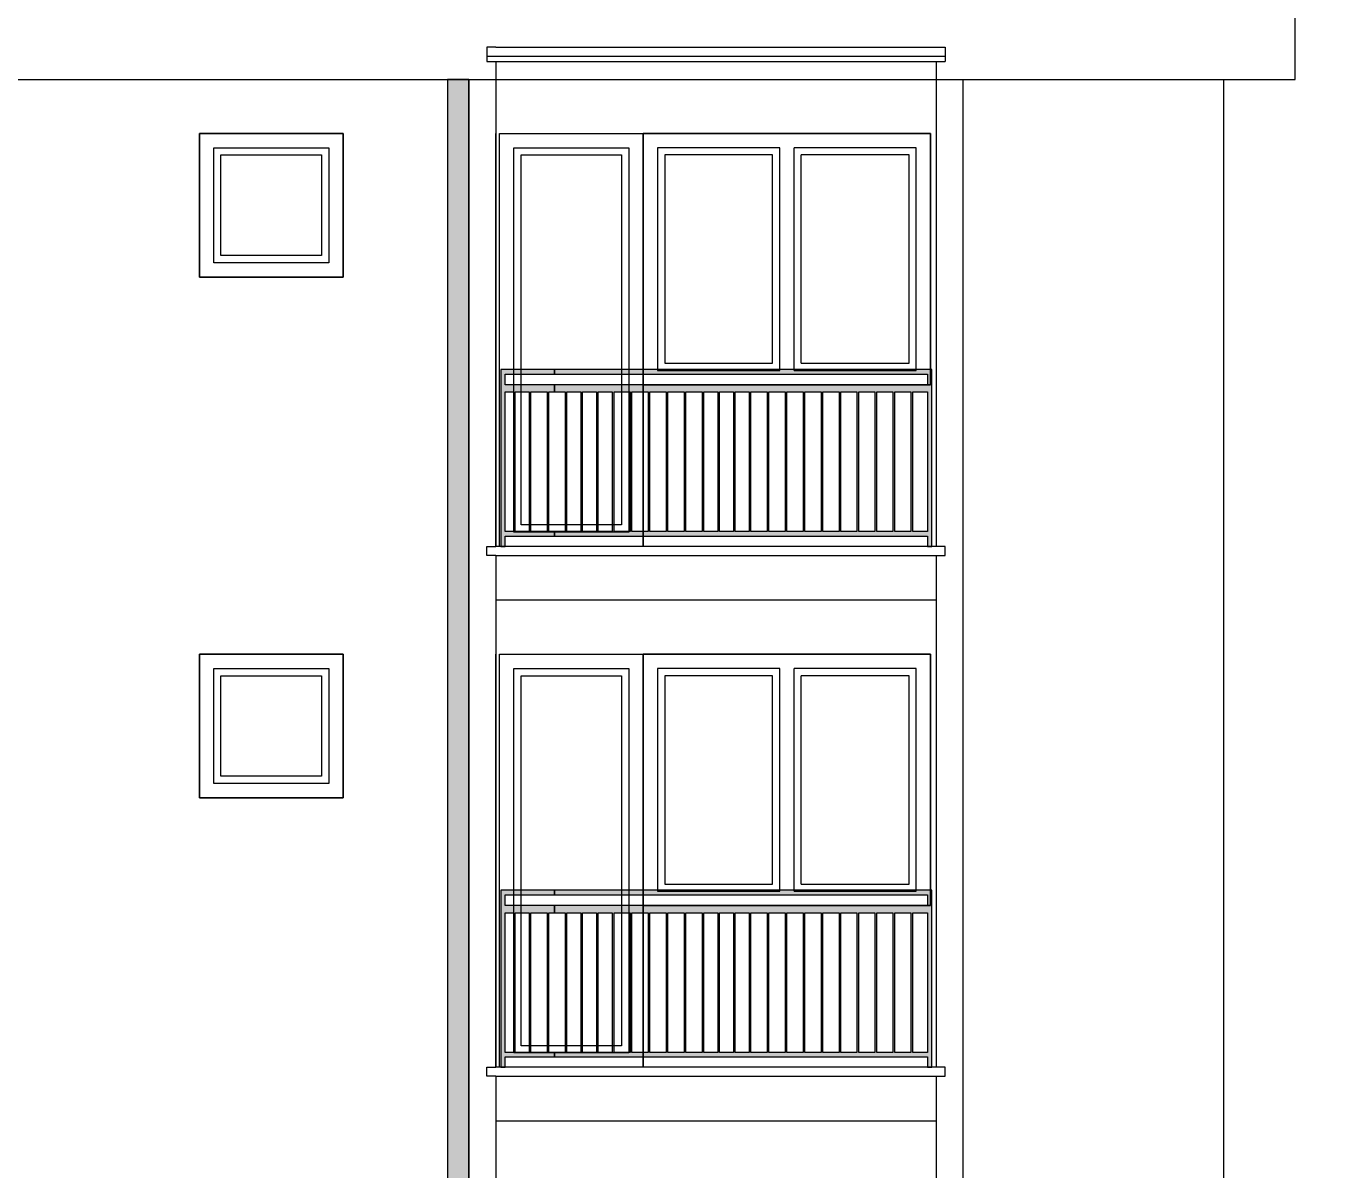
# Model space of a CAD drawing. Header units: feet. Extents: x 2791058 to 2855058, y -67651 to -18651.
# Drawn here: x 2828715 to 2835963, y -30432 to -24063 of the extents above; entities that cross this region are included whole.
import ezdxf

# ---------------------------------------------------------------- set-up
doc = ezdxf.new("R2010")
doc.units = ezdxf.units.FT
doc.header["$MEASUREMENT"] = 0
doc.linetypes.add('Hidden Line', pattern=[195.611112, 141.111112, -54.5])
doc.layers.add('Dimensioning - General', color=7, linetype='Continuous')
doc.layers.add('Exterior walls', color=7, linetype='Continuous')
for name, color, linetype, lineweight in [('Dimensioning - General_Pen_No__1', 7, 'Continuous', 0), ('Exterior walls_Pen_No__1', 7, 'Continuous', 0), ('Lines_Pen_No__20', 1, 'Continuous', 0), ('Shell - Roof_Pen_No__20', 1, 'Continuous', 0), ('Shell - Roof_Pen_No__21', 7, 'Continuous', 0)]:
    doc.layers.add(name, color=color, linetype=linetype, lineweight=lineweight)
doc.layers.add('Structural - Bearing_Pen_No__61', color=7, linetype='Continuous', lineweight=0, true_color=0x6a6a6a)
doc.styles.add('GENERATED_STYLE_1', font='arial.ttf')
doc.dimstyles.new('GENERATED_STYLE__1', dxfattribs={"dimtxt": 250, "dimasz": 190, "dimexe": 0.18, "dimexo": 3, "dimgap": 0.09, "dimtad": 1, "dimlfac": 0.001, "dimzin": 0, "dimdsep": 46, "dimtxsty": 'GENERATED_STYLE_1', "dimblk": 'ARROWHEAD_2', "dimblk1": 'ARROWHEAD_2', "dimblk2": 'ARROWHEAD_2', "dimcen": 0.09, "dimclrd": 7, "dimclre": 7, "dimclrt": 7, "dimadec": 0, "dimazin": 0, "dimtfac": 1, "dimtdec": 4, "dimtmove": 0, "dimatfit": 3, "dimfxl": 1, "dimtolj": 1, "dimtzin": 0, "dimarcsym": 0})

# ---------------------------------------------------------------- blocks, each defined once
blk = doc.blocks.new('Wall_10', base_point=(2831120.7, -24360.5))
at = {"layer": 'Exterior walls', "linetype": 'Continuous', "lineweight": 0}
blk.add_hatch(color=255, dxfattribs=at).paths.add_polyline_path([(2831060.7, -24360.5), (2831060.7, -36019.2), (2831180.7, -36019.2), (2831180.7, -24360.5)])
at = {"layer": 'Exterior walls_Pen_No__1', "color": 7, "linetype": 'Continuous', "lineweight": 0, "flags": 128}
for points in [[(2831060.7, -24360.5), (2831060.7, -36019.2)], [(2831180.7, -24360.5), (2831060.7, -24360.5)], [(2831180.7, -36019.2), (2831180.7, -24360.5)], [(2831060.7, -36019.2), (2831180.7, -36019.2)]]:
    blk.add_lwpolyline(points, dxfattribs=at)
blk = doc.blocks.new('*D46', base_point=(2247653.8, -76425))
at = {"layer": 'Dimensioning - General_Pen_No__1', "color": 7, "linetype": 'Continuous', "lineweight": 0, "transparency": 16777216}
for p, q in [((2839429.5, -24288.3), (2839679.5, -24432.7)), ((2839742, -24360.5), (2839367, -24360.5)), ((2839554.5, -36060.5), (2839554.5, -24360.5)), ((2839429.5, -35988.3), (2839679.5, -36132.7)), ((2839742, -36060.5), (2839367, -36060.5))]:
    blk.add_line(p, q, dxfattribs=at)
at = {"layer": 'Dimensioning - General_Pen_No__1', "color": 7, "lineweight": 0, "transparency": 16777216, "char_height": 250, "attachment_point": 7, "rotation": 90, "style": 'GENERATED_STYLE_1'}
for s, insert in [('\\A1;50', (2839504.5, -24812.2)), ('\\A1;11.70', (2839504.5, -30815.1))]:
    blk.add_mtext(s, dxfattribs=dict(at, insert=insert))
blk = doc.blocks.new('ARROWHEAD_2')
at = {"color": 0, "linetype": 'Continuous', "lineweight": 0}
for p, q in [((-0.378, -0.655), (0.378, 0.655)), ((0, 0), (-1, 0))]:
    blk.add_line(p, q, dxfattribs=at)
blk = doc.blocks.new('*D47', base_point=(2247653.8, -76425))
at = {"layer": 'Dimensioning - General_Pen_No__1', "color": 7, "linetype": 'Continuous', "lineweight": 0, "transparency": 16777216}
for p, q in [((2839429.5, -23788.3), (2839679.5, -23932.7)), ((2839742, -23860.5), (2839367, -23860.5)), ((2839554.5, -24360.5), (2839554.5, -23860.5)), ((2839429.5, -24288.3), (2839679.5, -24432.7)), ((2839742, -24360.5), (2839367, -24360.5))]:
    blk.add_line(p, q, dxfattribs=at)
blk = doc.blocks.new('*D49', base_point=(2247653.8, -76425))
at = {"layer": 'Dimensioning - General_Pen_No__1', "color": 7, "linetype": 'Continuous', "lineweight": 0, "transparency": 16777216}
for p, q in [((2840066.1, -21108), (2840066.1, -20985.8)), ((2840191.1, -21180.2), (2839941.1, -21035.9)), ((2840253.6, -21108), (2839878.6, -21108)), ((2840066.1, -39760.5), (2840066.1, -21108)), ((2839941.1, -39688.3), (2840191.1, -39832.7)), ((2840253.6, -39760.5), (2839878.6, -39760.5)), ((2840066.1, -39882.7), (2840066.1, -39760.5))]:
    blk.add_line(p, q, dxfattribs=at)
at = {"layer": 'Dimensioning - General_Pen_No__1', "color": 7, "lineweight": 0, "transparency": 16777216, "insert": (2840016.1, -30861.7), "char_height": 250, "attachment_point": 7, "rotation": 90, "style": 'GENERATED_STYLE_1'}
blk.add_mtext('\\A1;18.70', dxfattribs=at)

msp = doc.modelspace()

# ---------------------------------------------------------------- hatches: boundary and pattern name
at = {"layer": 'Structural - Bearing_Pen_No__61', "linetype": 'Continuous', "lineweight": 0, "true_color": 0x6a6a6a}
h = msp.add_hatch(color=251, dxfattribs=at)
h.paths.add_polyline_path([(2831357.729, -25975.27), (2831357.729, -26960.496), (2831381.729, -26960.496), (2831381.729, -26902.996), (2831657.729, -26902.996), (2831657.729, -26877.996), (2831625.729, -26877.996), (2831625.729, -26100.496), (2831657.729, -26100.496), (2831657.729, -26060.496), (2831381.729, -26060.496), (2831381.729, -26000.496), (2831657.729, -26000.496), (2831657.729, -25975.27), (2831381.729, -25975.27)])
h.paths.add_polyline_path([(2831381.729, -26100.496), (2831428.229, -26100.496), (2831428.229, -26877.996), (2831381.729, -26877.996)], flags=0)
h.paths.add_polyline_path([(2831438.229, -26100.496), (2831515.729, -26100.496), (2831515.728, -26877.996), (2831438.229, -26877.996)], flags=0)
h.paths.add_polyline_path([(2831525.729, -26100.496), (2831615.729, -26100.496), (2831615.729, -26877.996), (2831525.729, -26877.996)], flags=0)
h = msp.add_hatch(color=251, dxfattribs=at)
h.paths.add_polyline_path([(2831657.729, -26902.996), (2833733.729, -26902.996), (2833733.729, -26960.496), (2833757.729, -26960.496), (2833757.729, -25975.27), (2833733.729, -25975.27), (2831657.729, -25975.27), (2831657.729, -26000.496), (2833733.729, -26000.496), (2833733.729, -26060.496), (2831657.729, -26060.496), (2831657.729, -26100.496), (2831715.729, -26100.496), (2831715.729, -26877.996), (2831657.729, -26877.996)])
h.paths.add_polyline_path([(2831725.729, -26877.996), (2831725.729, -26100.496), (2831803.229, -26100.496), (2831803.229, -26877.996)], flags=0)
h.paths.add_polyline_path([(2831890.729, -26877.996), (2831813.229, -26877.996), (2831813.229, -26100.496), (2831890.729, -26100.496)], flags=0)
h.paths.add_polyline_path([(2831900.729, -26100.496), (2831978.229, -26100.496), (2831978.228, -26877.996), (2831900.729, -26877.996)], flags=0)
h.paths.add_polyline_path([(2832078.229, -26877.996), (2831988.229, -26877.996), (2831988.229, -26100.496), (2832078.229, -26100.496)], flags=0)
h.paths.add_polyline_path([(2832088.229, -26877.996), (2832088.229, -26100.496), (2832178.229, -26100.496), (2832178.229, -26877.996)], flags=0)
h.paths.add_polyline_path([(2832188.229, -26100.496), (2832278.229, -26100.496), (2832278.229, -26877.996), (2832188.229, -26877.996)], flags=0)
h.paths.add_polyline_path([(2832288.229, -26100.496), (2832378.229, -26100.496), (2832378.229, -26877.996), (2832288.229, -26877.996)], flags=0)
h.paths.add_polyline_path([(2832388.229, -26877.996), (2832388.229, -26100.496), (2832478.229, -26100.496), (2832478.229, -26877.996)], flags=0)
h.paths.add_polyline_path([(2832565.729, -26877.996), (2832488.229, -26877.996), (2832488.229, -26100.496), (2832565.729, -26100.496)], flags=0)
h.paths.add_polyline_path([(2832575.729, -26100.496), (2832653.229, -26100.496), (2832653.229, -26877.996), (2832575.729, -26877.996)], flags=0)
h.paths.add_polyline_path([(2832663.229, -26100.496), (2832740.729, -26100.496), (2832740.729, -26877.996), (2832663.229, -26877.996)], flags=0)
h.paths.add_polyline_path([(2832750.729, -26877.996), (2832750.729, -26100.496), (2832840.729, -26100.496), (2832840.729, -26877.996)], flags=0)
h.paths.add_polyline_path([(2832940.729, -26877.996), (2832850.729, -26877.996), (2832850.729, -26100.496), (2832940.729, -26100.496)], flags=0)
h.paths.add_polyline_path([(2833040.729, -26877.996), (2832950.729, -26877.996), (2832950.729, -26100.496), (2833040.729, -26100.496)], flags=0)
h.paths.add_polyline_path([(2833050.729, -26877.996), (2833050.729, -26100.496), (2833140.729, -26100.496), (2833140.729, -26877.996)], flags=0)
h.paths.add_polyline_path([(2833150.729, -26877.996), (2833150.729, -26100.496), (2833240.729, -26100.496), (2833240.729, -26877.996)], flags=0)
h.paths.add_polyline_path([(2833250.729, -26100.496), (2833340.729, -26100.496), (2833340.729, -26877.996), (2833250.729, -26877.996)], flags=0)
h.paths.add_polyline_path([(2833350.729, -26877.996), (2833350.729, -26100.496), (2833440.729, -26100.496), (2833440.729, -26877.996)], flags=0)
h.paths.add_polyline_path([(2833450.729, -26100.496), (2833540.729, -26100.496), (2833540.729, -26877.996), (2833450.729, -26877.996)], flags=0)
h.paths.add_polyline_path([(2833550.729, -26877.996), (2833550.729, -26100.496), (2833640.729, -26100.496), (2833640.729, -26877.996)], flags=0)
h.paths.add_polyline_path([(2833650.729, -26100.496), (2833733.729, -26100.496), (2833733.729, -26877.996), (2833650.729, -26877.996)], flags=0)
h = msp.add_hatch(color=251, dxfattribs=at)
h.paths.add_polyline_path([(2831357.729, -28875.27), (2831357.729, -29860.496), (2831381.729, -29860.496), (2831381.729, -29802.996), (2831657.729, -29802.996), (2831657.729, -29777.996), (2831625.729, -29777.996), (2831625.729, -29000.496), (2831657.729, -29000.496), (2831657.729, -28960.496), (2831381.729, -28960.496), (2831381.729, -28900.496), (2831657.729, -28900.496), (2831657.729, -28875.27), (2831381.729, -28875.27)])
h.paths.add_polyline_path([(2831381.729, -29000.496), (2831428.229, -29000.496), (2831428.229, -29777.996), (2831381.729, -29777.996)], flags=0)
h.paths.add_polyline_path([(2831438.229, -29000.496), (2831515.729, -29000.496), (2831515.728, -29777.996), (2831438.229, -29777.996)], flags=0)
h.paths.add_polyline_path([(2831525.729, -29000.496), (2831615.729, -29000.496), (2831615.729, -29777.996), (2831525.729, -29777.996)], flags=0)
h = msp.add_hatch(color=251, dxfattribs=at)
h.paths.add_polyline_path([(2831657.729, -29802.996), (2833733.729, -29802.996), (2833733.729, -29860.496), (2833757.729, -29860.496), (2833757.729, -28875.27), (2833733.729, -28875.27), (2831657.729, -28875.27), (2831657.729, -28900.496), (2833733.729, -28900.496), (2833733.729, -28960.496), (2831657.729, -28960.496), (2831657.729, -29000.496), (2831715.729, -29000.496), (2831715.729, -29777.996), (2831657.729, -29777.996)])
h.paths.add_polyline_path([(2831725.729, -29777.996), (2831725.729, -29000.496), (2831803.229, -29000.496), (2831803.229, -29777.996)], flags=0)
h.paths.add_polyline_path([(2831890.729, -29777.996), (2831813.229, -29777.996), (2831813.229, -29000.496), (2831890.729, -29000.496)], flags=0)
h.paths.add_polyline_path([(2831900.729, -29000.496), (2831978.229, -29000.496), (2831978.228, -29777.996), (2831900.729, -29777.996)], flags=0)
h.paths.add_polyline_path([(2832078.229, -29777.996), (2831988.229, -29777.996), (2831988.229, -29000.496), (2832078.229, -29000.496)], flags=0)
h.paths.add_polyline_path([(2832088.229, -29777.996), (2832088.229, -29000.496), (2832178.229, -29000.496), (2832178.229, -29777.996)], flags=0)
h.paths.add_polyline_path([(2832188.229, -29000.496), (2832278.229, -29000.496), (2832278.229, -29777.996), (2832188.229, -29777.996)], flags=0)
h.paths.add_polyline_path([(2832288.229, -29000.496), (2832378.229, -29000.496), (2832378.229, -29777.996), (2832288.229, -29777.996)], flags=0)
h.paths.add_polyline_path([(2832388.229, -29777.996), (2832388.229, -29000.496), (2832478.229, -29000.496), (2832478.229, -29777.996)], flags=0)
h.paths.add_polyline_path([(2832565.729, -29777.996), (2832488.229, -29777.996), (2832488.229, -29000.496), (2832565.729, -29000.496)], flags=0)
h.paths.add_polyline_path([(2832575.729, -29000.496), (2832653.229, -29000.496), (2832653.229, -29777.996), (2832575.729, -29777.996)], flags=0)
h.paths.add_polyline_path([(2832663.229, -29000.496), (2832740.729, -29000.496), (2832740.729, -29777.996), (2832663.229, -29777.996)], flags=0)
h.paths.add_polyline_path([(2832750.729, -29777.996), (2832750.729, -29000.496), (2832840.729, -29000.496), (2832840.729, -29777.996)], flags=0)
h.paths.add_polyline_path([(2832940.729, -29777.996), (2832850.729, -29777.996), (2832850.729, -29000.496), (2832940.729, -29000.496)], flags=0)
h.paths.add_polyline_path([(2833040.729, -29777.996), (2832950.729, -29777.996), (2832950.729, -29000.496), (2833040.729, -29000.496)], flags=0)
h.paths.add_polyline_path([(2833050.729, -29777.996), (2833050.729, -29000.496), (2833140.729, -29000.496), (2833140.729, -29777.996)], flags=0)
h.paths.add_polyline_path([(2833150.729, -29777.996), (2833150.729, -29000.496), (2833240.729, -29000.496), (2833240.729, -29777.996)], flags=0)
h.paths.add_polyline_path([(2833250.729, -29000.496), (2833340.729, -29000.496), (2833340.729, -29777.996), (2833250.729, -29777.996)], flags=0)
h.paths.add_polyline_path([(2833350.729, -29777.996), (2833350.729, -29000.496), (2833440.729, -29000.496), (2833440.729, -29777.996)], flags=0)
h.paths.add_polyline_path([(2833450.729, -29000.496), (2833540.729, -29000.496), (2833540.729, -29777.996), (2833450.729, -29777.996)], flags=0)
h.paths.add_polyline_path([(2833550.729, -29777.996), (2833550.729, -29000.496), (2833640.729, -29000.496), (2833640.729, -29777.996)], flags=0)
h.paths.add_polyline_path([(2833650.729, -29000.496), (2833733.729, -29000.496), (2833733.729, -29777.996), (2833650.729, -29777.996)], flags=0)

# ---------------------------------------------------------------- linework, layer by layer
at = {"layer": 'Lines_Pen_No__20', "color": 1, "linetype": 'Hidden Line', "lineweight": 0}
for p, q in [((2829679.91, -24800.496), (2829679.91, -24660.496)), ((2830479.91, -24660.496), (2829679.91, -24660.496)), ((2829679.91, -24800.496), (2829679.91, -24660.496)), ((2830479.91, -24800.496), (2830479.91, -24660.496)), ((2831350.729, -24800.496), (2831350.729, -24660.496)), ((2831350.729, -24660.496), (2833750.729, -24660.496)), ((2833750.729, -24800.496), (2833750.729, -24660.496)), ((2829679.91, -27700.496), (2829679.91, -27560.496)), ((2830479.91, -27560.496), (2829679.91, -27560.496)), ((2829679.91, -27700.496), (2829679.91, -27560.496)), ((2830479.91, -27700.496), (2830479.91, -27560.496)), ((2831350.729, -27700.496), (2831350.729, -27560.496)), ((2831350.729, -27560.496), (2833750.729, -27560.496)), ((2833750.729, -27700.496), (2833750.729, -27560.496))]:
    msp.add_line(p, q, dxfattribs=at)
at = {"layer": 'Lines_Pen_No__20', "color": 1, "linetype": 'Continuous', "lineweight": 0}
for p, q in [((2832870.729, -25940.496), (2832870.729, -24780.496)), ((2832910.729, -25980.496), (2832910.729, -24740.496)), ((2832990.729, -25980.496), (2832990.729, -24740.496)), ((2833030.729, -25940.496), (2833030.729, -24780.496)), ((2832870.729, -28840.496), (2832870.729, -27680.496)), ((2832910.729, -28880.496), (2832910.729, -27640.496)), ((2832990.729, -28880.496), (2832990.729, -27640.496)), ((2833030.729, -28840.496), (2833030.729, -27680.496))]:
    msp.add_line(p, q, dxfattribs=at)
for points in [[(2829679.91, -24660.496), (2830479.91, -24660.496), (2830479.91, -25460.496), (2829679.91, -25460.496)], [(2832150.729, -26960.496), (2831350.729, -26960.496), (2831350.729, -24660.496), (2832150.729, -24660.496)], [(2833750.729, -24660.496), (2832150.729, -24660.496), (2832150.729, -26060.496), (2833750.729, -26060.496)], [(2829759.91, -24740.496), (2830399.91, -24740.496), (2830399.91, -25380.496), (2829759.91, -25380.496)], [(2829799.91, -24780.496), (2830359.91, -24780.496), (2830359.91, -25340.496), (2829799.91, -25340.496)], [(2832070.729, -26880.496), (2831430.729, -26880.496), (2831430.729, -24740.496), (2832070.729, -24740.496)], [(2832030.729, -26840.496), (2831470.729, -26840.496), (2831470.729, -24780.496), (2832030.729, -24780.496)], [(2829679.91, -27560.496), (2830479.91, -27560.496), (2830479.91, -28360.496), (2829679.91, -28360.496)], [(2832150.729, -29860.496), (2831350.729, -29860.496), (2831350.729, -27560.496), (2832150.729, -27560.496)], [(2833750.729, -27560.496), (2832150.729, -27560.496), (2832150.729, -28960.496), (2833750.729, -28960.496)], [(2829759.91, -27640.496), (2830399.91, -27640.496), (2830399.91, -28280.496), (2829759.91, -28280.496)], [(2829799.91, -27680.496), (2830359.91, -27680.496), (2830359.91, -28240.496), (2829799.91, -28240.496)], [(2832070.729, -29780.496), (2831430.729, -29780.496), (2831430.729, -27640.496), (2832070.729, -27640.496)], [(2832030.729, -29740.496), (2831470.729, -29740.496), (2831470.729, -27680.496), (2832030.729, -27680.496)]]:
    msp.add_lwpolyline(points, close=True, dxfattribs=at)
for points in [[(2832910.729, -24740.496), (2832230.729, -24740.496), (2832230.729, -25980.496), (2832910.729, -25980.496)], [(2832870.729, -24780.496), (2832270.729, -24780.496), (2832270.729, -25940.496), (2832870.729, -25940.496)], [(2832990.729, -25980.496), (2833670.729, -25980.496), (2833670.729, -24740.496), (2832990.729, -24740.496)], [(2833030.729, -25940.496), (2833630.729, -25940.496), (2833630.729, -24780.496), (2833030.729, -24780.496)], [(2832910.729, -27640.496), (2832230.729, -27640.496), (2832230.729, -28880.496), (2832910.729, -28880.496)], [(2832870.729, -27680.496), (2832270.729, -27680.496), (2832270.729, -28840.496), (2832870.729, -28840.496)], [(2832990.729, -28880.496), (2833670.729, -28880.496), (2833670.729, -27640.496), (2832990.729, -27640.496)], [(2833030.729, -28840.496), (2833630.729, -28840.496), (2833630.729, -27680.496), (2833030.729, -27680.496)]]:
    msp.add_lwpolyline(points, dxfattribs=at)
at = {"layer": 'Shell - Roof_Pen_No__20', "color": 1, "linetype": 'Continuous', "lineweight": 0}
for p, q in [((2830479.91, -24660.496), (2829679.91, -24660.496)), ((2829679.91, -24660.496), (2829679.91, -25460.496)), ((2830479.91, -25460.496), (2830479.91, -24660.496)), ((2829679.91, -25460.496), (2830479.91, -25460.496)), ((2830479.91, -27560.496), (2829679.91, -27560.496)), ((2829679.91, -27560.496), (2829679.91, -28360.496)), ((2830479.91, -28360.496), (2830479.91, -27560.496)), ((2829679.91, -28360.496), (2830479.91, -28360.496))]:
    msp.add_line(p, q, dxfattribs=at)
at = {"layer": 'Shell - Roof_Pen_No__21', "color": 7, "linetype": 'Continuous', "lineweight": 0}
for p, q in [((2835780.729, -24360.496), (2835780.729, -23860.496)), ((2831330.729, -24180.496), (2831280.729, -24180.496)), ((2831280.729, -24180.496), (2831280.729, -24260.496)), ((2831330.729, -24180.496), (2833830.729, -24180.496)), ((2833830.729, -24180.496), (2833830.729, -24260.496)), ((2831280.729, -24230.496), (2833830.729, -24230.496)), ((2831280.729, -24260.496), (2833830.729, -24260.496)), ((2831330.729, -24260.496), (2831330.729, -24360.496)), ((2833780.729, -24260.496), (2833780.729, -24360.496)), ((2820180.729, -24360.496), (2835780.729, -24360.496)), ((2831180.729, -24360.496), (2831180.729, -35960.496)), ((2831330.729, -24360.496), (2831330.729, -26960.496)), ((2833780.729, -24360.496), (2833780.729, -26960.496)), ((2833930.729, -24360.496), (2833930.729, -35960.496)), ((2835380.729, -24360.496), (2835380.729, -38760.496)), ((2831330.729, -26960.496), (2831330.729, -24660.496)), ((2831350.729, -24660.496), (2833750.729, -24660.496)), ((2831350.729, -26960.496), (2831350.729, -24660.496)), ((2832150.729, -26960.496), (2832150.729, -24660.496)), ((2833750.729, -24660.496), (2833750.729, -26060.496)), ((2833750.729, -26060.496), (2832150.729, -26060.496)), ((2831280.729, -27010.496), (2831280.729, -26960.496)), ((2831280.729, -26960.496), (2831330.729, -26960.496)), ((2831330.729, -27010.496), (2831280.729, -27010.496)), ((2833780.729, -26960.496), (2831330.729, -26960.496)), ((2831330.729, -27010.496), (2831330.729, -27260.496)), ((2831330.729, -27010.496), (2833780.729, -27010.496)), ((2831330.729, -27010.496), (2831330.729, -29860.496)), ((2833830.729, -26960.496), (2833780.729, -26960.496)), ((2833780.729, -27010.496), (2833780.729, -27160.496)), ((2833780.729, -27010.496), (2833830.729, -27010.496)), ((2833780.729, -27010.496), (2833780.729, -29860.496)), ((2833830.729, -27010.496), (2833830.729, -26960.496)), ((2833780.729, -27260.496), (2831330.729, -27260.496)), ((2831330.729, -29860.496), (2831330.729, -27560.496)), ((2831350.729, -27560.496), (2833750.729, -27560.496)), ((2831350.729, -29860.496), (2831350.729, -27560.496)), ((2832150.729, -29860.496), (2832150.729, -27560.496)), ((2832150.729, -29860.496), (2832150.729, -27560.496)), ((2833750.729, -27560.496), (2833750.729, -28960.496)), ((2833750.729, -28960.496), (2832150.729, -28960.496)), ((2831280.729, -29910.496), (2831280.729, -29860.496)), ((2831280.729, -29860.496), (2831330.729, -29860.496)), ((2831330.729, -29910.496), (2831280.729, -29910.496)), ((2833780.729, -29860.496), (2831330.729, -29860.496)), ((2831330.729, -29910.496), (2831330.729, -30160.496)), ((2831330.729, -29910.496), (2833780.729, -29910.496)), ((2831330.729, -29910.496), (2831330.729, -32760.496)), ((2833830.729, -29860.496), (2833780.729, -29860.496)), ((2833780.729, -29910.496), (2833780.729, -30160.496)), ((2833780.729, -29910.496), (2833830.729, -29910.496)), ((2833780.729, -29910.496), (2833780.729, -32760.496)), ((2833830.729, -29910.496), (2833830.729, -29860.496)), ((2833780.729, -30160.496), (2831330.729, -30160.496))]:
    msp.add_line(p, q, dxfattribs=at)
at = {"layer": 'Structural - Bearing_Pen_No__61', "color": 251, "linetype": 'Continuous', "lineweight": 0, "true_color": 0x6a6a6a, "flags": 128}
for points in [[(2831357.729, -25975.27), (2831357.729, -26960.496), (2831381.729, -26960.496), (2831381.729, -26902.996), (2831657.729, -26902.996), (2831657.729, -26877.996), (2831625.729, -26877.996), (2831625.729, -26100.496), (2831657.729, -26100.496), (2831657.729, -26060.496), (2831381.729, -26060.496), (2831381.729, -26000.496), (2831657.729, -26000.496), (2831657.729, -25975.27), (2831381.729, -25975.27)], [(2831657.729, -26902.996), (2833733.729, -26902.996), (2833733.729, -26960.496), (2833757.729, -26960.496), (2833757.729, -25975.27), (2833733.729, -25975.27), (2831657.729, -25975.27), (2831657.729, -26000.496), (2833733.729, -26000.496), (2833733.729, -26060.496), (2831657.729, -26060.496), (2831657.729, -26100.496), (2831715.729, -26100.496), (2831715.729, -26877.996), (2831657.729, -26877.996)], [(2831381.729, -26100.496), (2831428.229, -26100.496), (2831428.229, -26877.996), (2831381.729, -26877.996)], [(2831438.229, -26100.496), (2831515.729, -26100.496), (2831515.728, -26877.996), (2831438.229, -26877.996)], [(2831525.729, -26100.496), (2831615.729, -26100.496), (2831615.729, -26877.996), (2831525.729, -26877.996)], [(2831725.729, -26877.996), (2831725.729, -26100.496), (2831803.229, -26100.496), (2831803.229, -26877.996)], [(2831890.729, -26877.996), (2831813.229, -26877.996), (2831813.229, -26100.496), (2831890.729, -26100.496)], [(2831900.729, -26100.496), (2831978.229, -26100.496), (2831978.228, -26877.996), (2831900.729, -26877.996)], [(2832078.229, -26877.996), (2831988.229, -26877.996), (2831988.229, -26100.496), (2832078.229, -26100.496)], [(2832088.229, -26877.996), (2832088.229, -26100.496), (2832178.229, -26100.496), (2832178.229, -26877.996)], [(2832188.229, -26100.496), (2832278.229, -26100.496), (2832278.229, -26877.996), (2832188.229, -26877.996)], [(2832288.229, -26100.496), (2832378.229, -26100.496), (2832378.229, -26877.996), (2832288.229, -26877.996)], [(2832388.229, -26877.996), (2832388.229, -26100.496), (2832478.229, -26100.496), (2832478.229, -26877.996)], [(2832565.729, -26877.996), (2832488.229, -26877.996), (2832488.229, -26100.496), (2832565.729, -26100.496)], [(2832575.729, -26100.496), (2832653.229, -26100.496), (2832653.229, -26877.996), (2832575.729, -26877.996)], [(2832663.229, -26100.496), (2832740.729, -26100.496), (2832740.729, -26877.996), (2832663.229, -26877.996)], [(2832750.729, -26877.996), (2832750.729, -26100.496), (2832840.729, -26100.496), (2832840.729, -26877.996)], [(2832940.729, -26877.996), (2832850.729, -26877.996), (2832850.729, -26100.496), (2832940.729, -26100.496)], [(2833040.729, -26877.996), (2832950.729, -26877.996), (2832950.729, -26100.496), (2833040.729, -26100.496)], [(2833050.729, -26877.996), (2833050.729, -26100.496), (2833140.729, -26100.496), (2833140.729, -26877.996)], [(2833150.729, -26877.996), (2833150.729, -26100.496), (2833240.729, -26100.496), (2833240.729, -26877.996)], [(2833250.729, -26100.496), (2833340.729, -26100.496), (2833340.729, -26877.996), (2833250.729, -26877.996)], [(2833350.729, -26877.996), (2833350.729, -26100.496), (2833440.729, -26100.496), (2833440.729, -26877.996)], [(2833450.729, -26100.496), (2833540.729, -26100.496), (2833540.729, -26877.996), (2833450.729, -26877.996)], [(2833550.729, -26877.996), (2833550.729, -26100.496), (2833640.729, -26100.496), (2833640.729, -26877.996)], [(2833650.729, -26100.496), (2833733.729, -26100.496), (2833733.729, -26877.996), (2833650.729, -26877.996)], [(2831357.729, -28875.27), (2831357.729, -29860.496), (2831381.729, -29860.496), (2831381.729, -29802.996), (2831657.729, -29802.996), (2831657.729, -29777.996), (2831625.729, -29777.996), (2831625.729, -29000.496), (2831657.729, -29000.496), (2831657.729, -28960.496), (2831381.729, -28960.496), (2831381.729, -28900.496), (2831657.729, -28900.496), (2831657.729, -28875.27), (2831381.729, -28875.27)], [(2831657.729, -29802.996), (2833733.729, -29802.996), (2833733.729, -29860.496), (2833757.729, -29860.496), (2833757.729, -28875.27), (2833733.729, -28875.27), (2831657.729, -28875.27), (2831657.729, -28900.496), (2833733.729, -28900.496), (2833733.729, -28960.496), (2831657.729, -28960.496), (2831657.729, -29000.496), (2831715.729, -29000.496), (2831715.729, -29777.996), (2831657.729, -29777.996)], [(2831381.729, -29000.496), (2831428.229, -29000.496), (2831428.229, -29777.996), (2831381.729, -29777.996)], [(2831438.229, -29000.496), (2831515.729, -29000.496), (2831515.728, -29777.996), (2831438.229, -29777.996)], [(2831525.729, -29000.496), (2831615.729, -29000.496), (2831615.729, -29777.996), (2831525.729, -29777.996)], [(2831725.729, -29777.996), (2831725.729, -29000.496), (2831803.229, -29000.496), (2831803.229, -29777.996)], [(2831890.729, -29777.996), (2831813.229, -29777.996), (2831813.229, -29000.496), (2831890.729, -29000.496)], [(2831900.729, -29000.496), (2831978.229, -29000.496), (2831978.228, -29777.996), (2831900.729, -29777.996)], [(2832078.229, -29777.996), (2831988.229, -29777.996), (2831988.229, -29000.496), (2832078.229, -29000.496)], [(2832088.229, -29777.996), (2832088.229, -29000.496), (2832178.229, -29000.496), (2832178.229, -29777.996)], [(2832188.229, -29000.496), (2832278.229, -29000.496), (2832278.229, -29777.996), (2832188.229, -29777.996)], [(2832288.229, -29000.496), (2832378.229, -29000.496), (2832378.229, -29777.996), (2832288.229, -29777.996)], [(2832388.229, -29777.996), (2832388.229, -29000.496), (2832478.229, -29000.496), (2832478.229, -29777.996)], [(2832565.729, -29777.996), (2832488.229, -29777.996), (2832488.229, -29000.496), (2832565.729, -29000.496)], [(2832575.729, -29000.496), (2832653.229, -29000.496), (2832653.229, -29777.996), (2832575.729, -29777.996)], [(2832663.229, -29000.496), (2832740.729, -29000.496), (2832740.729, -29777.996), (2832663.229, -29777.996)], [(2832750.729, -29777.996), (2832750.729, -29000.496), (2832840.729, -29000.496), (2832840.729, -29777.996)], [(2832940.729, -29777.996), (2832850.729, -29777.996), (2832850.729, -29000.496), (2832940.729, -29000.496)], [(2833040.729, -29777.996), (2832950.729, -29777.996), (2832950.729, -29000.496), (2833040.729, -29000.496)], [(2833050.729, -29777.996), (2833050.729, -29000.496), (2833140.729, -29000.496), (2833140.729, -29777.996)], [(2833150.729, -29777.996), (2833150.729, -29000.496), (2833240.729, -29000.496), (2833240.729, -29777.996)], [(2833250.729, -29000.496), (2833340.729, -29000.496), (2833340.729, -29777.996), (2833250.729, -29777.996)], [(2833350.729, -29777.996), (2833350.729, -29000.496), (2833440.729, -29000.496), (2833440.729, -29777.996)], [(2833450.729, -29000.496), (2833540.729, -29000.496), (2833540.729, -29777.996), (2833450.729, -29777.996)], [(2833550.729, -29777.996), (2833550.729, -29000.496), (2833640.729, -29000.496), (2833640.729, -29777.996)], [(2833650.729, -29000.496), (2833733.729, -29000.496), (2833733.729, -29777.996), (2833650.729, -29777.996)]]:
    msp.add_lwpolyline(points, close=True, dxfattribs=at)

# ---------------------------------------------------------------- block references
at = {"layer": 'Exterior walls', "color": 7, "lineweight": 0}
msp.add_blockref('Wall_10', (2831120.729, -24360.496), dxfattribs=at)

# ---------------------------------------------------------------- dimensions: what is measured, and where the dimension line sits
at = {"layer": 'Dimensioning - General', "color": 7, "linetype": 'Continuous', "lineweight": 0}
dim = msp.add_linear_dim(base=(2840066.082, -21108.04), p1=(2837214.019, -39760.496), p2=(2835214.019, -21108.04), angle=90, text='18.70', dimstyle='GENERATED_STYLE__1', dxfattribs=at)
dim.commit()
dim.dimension.update_dxf_attribs({"geometry": '*D49', "text_midpoint": (2839891.082, -30441.696), "dimtype": 160, "text_rotation": 90})
for base, p1, p2, picture, middle in [((2839554.515, -23860.496), (2835380.729, -24360.496), (2835780.729, -23860.496), '*D47', (2839379.515, -24621.588)), ((2839554.515, -24360.496), (2835380.729, -36060.496), (2835380.729, -24360.496), '*D46', (2839379.515, -30395.068))]:
    dim = msp.add_linear_dim(base=base, p1=p1, p2=p2, angle=90, dimstyle='GENERATED_STYLE__1', dxfattribs=at)
    dim.commit()
    dim.dimension.update_dxf_attribs({"geometry": picture, "text_midpoint": middle, "dimtype": 160, "text_rotation": 90})

doc.saveas('drawing.dxf')
